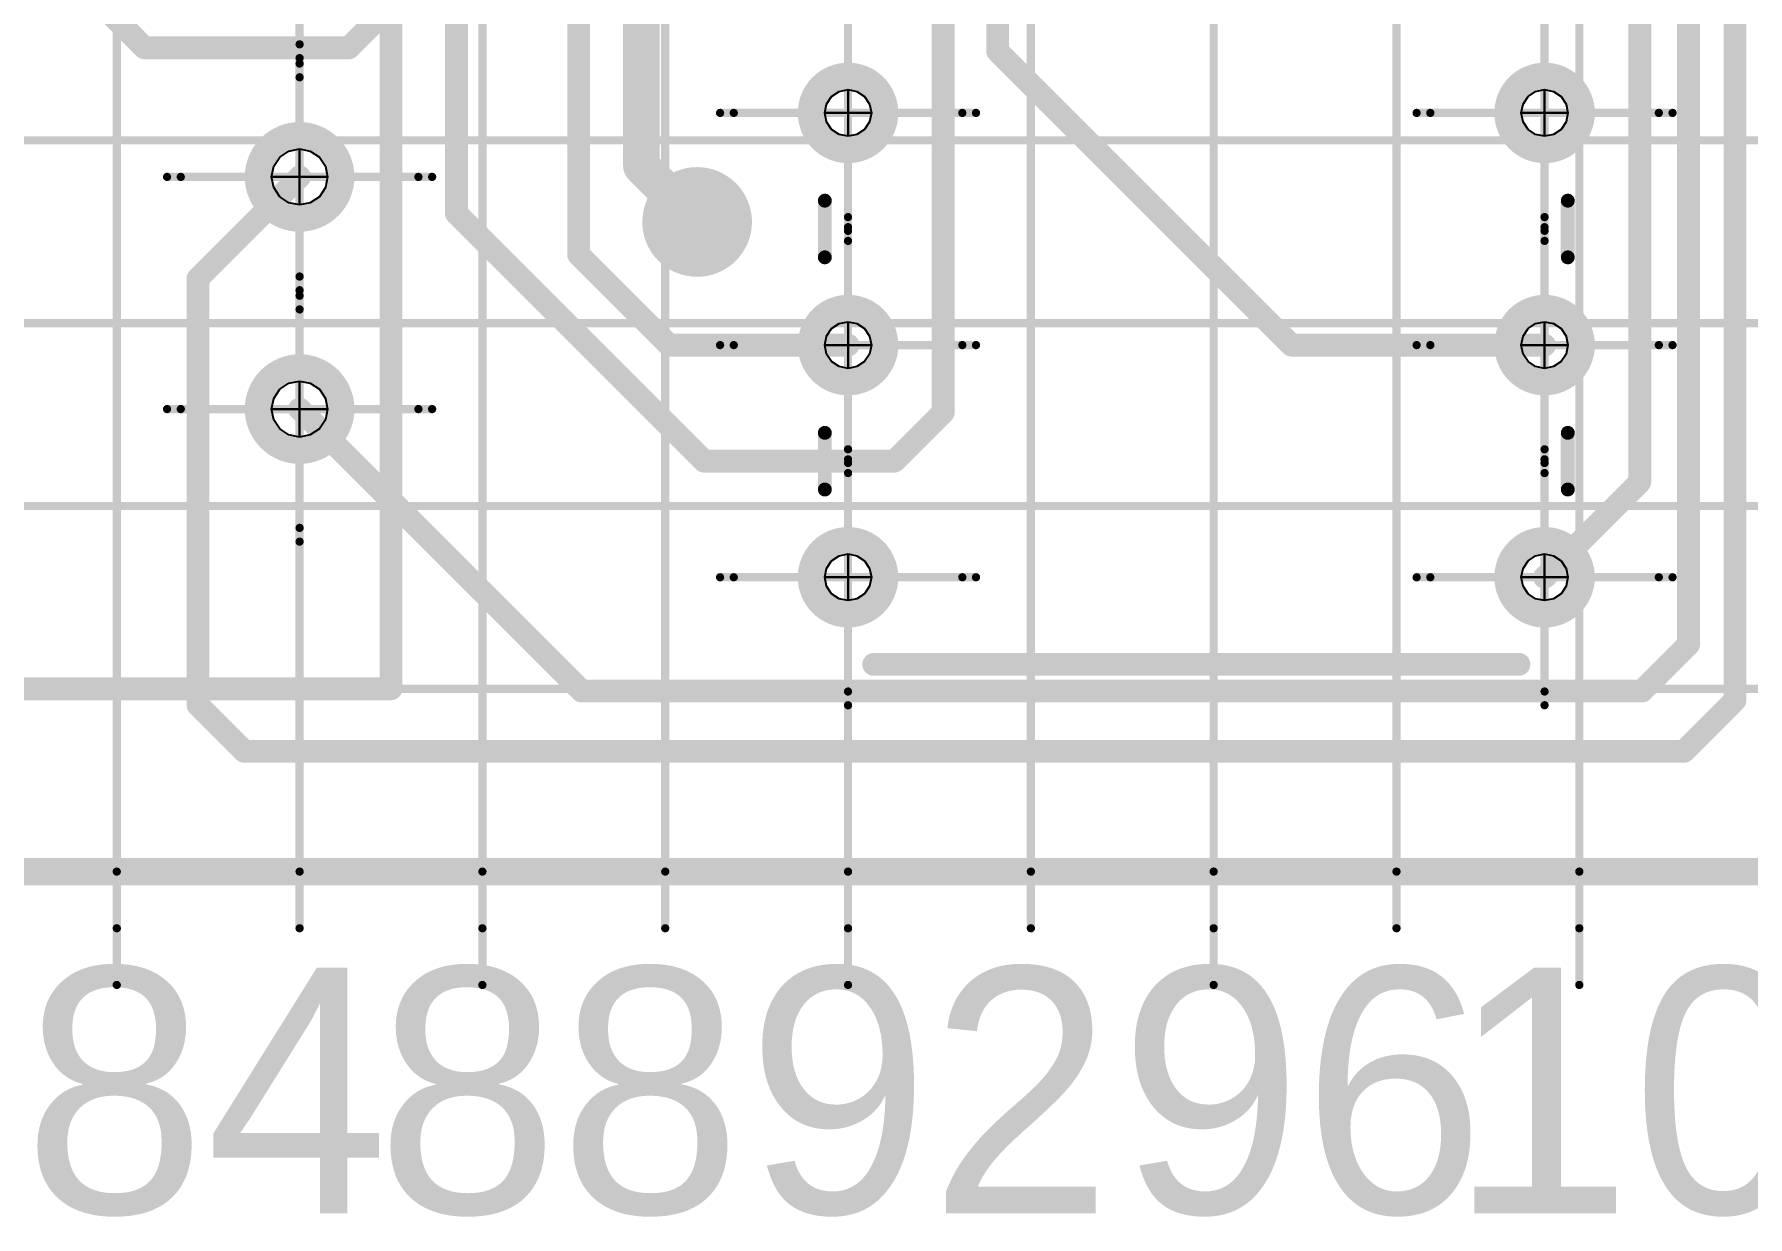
# Model space of a CAD drawing. Header units: millimetres. Extents: x 0 to 841, y 0 to 2540.
# Drawn here: x 239.19 to 276.69, y 2243.45 to 2269.32 of the extents above; entities that cross this region are included whole.
import ezdxf

# ---------------------------------------------------------------- set-up
doc = ezdxf.new("R2010")
doc.units = ezdxf.units.MM
for name, color, linetype in [('Mechanical11', 56, 'Continuous'), ('Mechanical12', 56, 'Continuous'), ('Mechanical7', 56, 'Continuous'), ('Mechanical9', 56, 'Continuous')]:
    doc.layers.add(name, color=color, linetype=linetype)

# ---------------------------------------------------------------- blocks, each defined once
blk = doc.blocks.new('BOASVIEW______T___O_______2_1_33_1_B_1')
at = {"layer": 'Mechanical12'}
for points, const_width in [([(174, 4), (174, 72)], 0.5), ([(183.492, 13.44), (183.492, 14.68)], 0.305), ([(199.748, 13.44), (199.748, 14.68)], 0.305), ([(183.492, 8.36), (183.492, 9.6)], 0.305), ([(199.748, 8.36), (199.748, 9.6)], 0.305), ([(184.562, 4.535), (198.678, 4.535)], 0.5), ([(140, 4), (174, 4)], 0.5), ([(0, 0), (320, 0)], 0.6), ([(0, 0), (320, 0)], 0.6), ([(10, 0), (320, 0)], 0.5)]:
    blk.add_lwpolyline(points, dxfattribs=dict(at, const_width=const_width))
for points, const_width in [([(184.8, 16.6, 1), (183.2, 16.6, 1)], 0.6), ([(200.04, 16.6, 1), (198.44, 16.6, 1)], 0.6), ([(183.05, 16.6, 1), (183.35, 16.6, 1)], 0.3), ([(184.65, 16.6, 1), (184.95, 16.6, 1)], 0.3), ([(198.29, 16.6, 1), (198.59, 16.6, 1)], 0.3), ([(199.89, 16.6, 1), (200.19, 16.6, 1)], 0.3), ([(172.9, 15.2, 1), (171.1, 15.2, 1)], 0.6), ([(170.95, 15.2, 1), (171.25, 15.2, 1)], 0.3), ([(172.75, 15.2, 1), (173.05, 15.2, 1)], 0.3), ([(183.416, 14.68, 1), (183.568, 14.68, 1)], 0.152), ([(199.672, 14.68, 1), (199.824, 14.68, 1)], 0.152), ([(183.416, 13.44, 1), (183.568, 13.44, 1)], 0.152), ([(199.672, 13.44, 1), (199.824, 13.44, 1)], 0.152), ([(184.8, 11.52, 1), (183.2, 11.52, 1)], 0.6), ([(200.04, 11.52, 1), (198.44, 11.52, 1)], 0.6), ([(183.05, 11.52, 1), (183.35, 11.52, 1)], 0.3), ([(184.65, 11.52, 1), (184.95, 11.52, 1)], 0.3), ([(198.29, 11.52, 1), (198.59, 11.52, 1)], 0.3), ([(199.89, 11.52, 1), (200.19, 11.52, 1)], 0.3), ([(172.9, 10.12, 1), (171.1, 10.12, 1)], 0.6), ([(170.95, 10.12, 1), (171.25, 10.12, 1)], 0.3), ([(172.75, 10.12, 1), (173.05, 10.12, 1)], 0.3), ([(183.416, 9.6, 1), (183.568, 9.6, 1)], 0.152), ([(199.672, 9.6, 1), (199.824, 9.6, 1)], 0.152), ([(183.416, 8.36, 1), (183.568, 8.36, 1)], 0.152), ([(199.672, 8.36, 1), (199.824, 8.36, 1)], 0.152), ([(184.8, 6.44, 1), (183.2, 6.44, 1)], 0.6), ([(200.04, 6.44, 1), (198.44, 6.44, 1)], 0.6), ([(183.05, 6.44, 1), (183.35, 6.44, 1)], 0.3), ([(184.65, 6.44, 1), (184.95, 6.44, 1)], 0.3), ([(198.29, 6.44, 1), (198.59, 6.44, 1)], 0.3), ([(199.89, 6.44, 1), (200.19, 6.44, 1)], 0.3), ([(184.437, 4.535, 1), (184.687, 4.535, 1)], 0.25), ([(198.553, 4.535, 1), (198.803, 4.535, 1)], 0.25), ([(173.875, 4, 1), (174.125, 4, 1)], 0.25), ([(173.875, 4, 1), (174.125, 4, 1)], 0.25)]:
    blk.add_lwpolyline(points, format="xyb", close=True, dxfattribs=dict(at, const_width=const_width))
at = {"layer": 'Mechanical7', "const_width": 0.18}
for points in [[(172, 17.38), (172, 23.18)], [(184, 13.8), (184, 19.4)], [(199.24, 13.8), (199.24, 19.4)], [(172, 12.3), (172, 18.1)], [(181.2, 16.6), (186.8, 16.6)], [(196.44, 16.6), (202.04, 16.6)], [(169.1, 15.2), (174.9, 15.2)], [(184, 8.72), (184, 14.32)], [(199.24, 8.72), (199.24, 14.32)], [(172, 7.22), (172, 13.02)], [(181.2, 11.52), (186.8, 11.52)], [(196.44, 11.52), (202.04, 11.52)], [(169.1, 10.12), (174.9, 10.12)], [(184, 3.64), (184, 9.24)], [(199.24, 3.64), (199.24, 9.24)], [(181.2, 6.44), (186.8, 6.44)], [(196.44, 6.44), (202.04, 6.44)]]:
    blk.add_lwpolyline(points, dxfattribs=at)
at = {"layer": 'Mechanical7', "const_width": 0.09}
for points in [[(171.955, 18.1, 1), (172.045, 18.1, 1)], [(171.955, 17.38, 1), (172.045, 17.38, 1)], [(181.155, 16.6, 1), (181.245, 16.6, 1)], [(186.755, 16.6, 1), (186.845, 16.6, 1)], [(196.395, 16.6, 1), (196.485, 16.6, 1)], [(201.995, 16.6, 1), (202.085, 16.6, 1)], [(169.055, 15.2, 1), (169.145, 15.2, 1)], [(174.855, 15.2, 1), (174.945, 15.2, 1)], [(183.955, 14.32, 1), (184.045, 14.32, 1)], [(199.195, 14.32, 1), (199.285, 14.32, 1)], [(183.955, 13.8, 1), (184.045, 13.8, 1)], [(199.195, 13.8, 1), (199.285, 13.8, 1)], [(171.955, 13.02, 1), (172.045, 13.02, 1)], [(171.955, 12.3, 1), (172.045, 12.3, 1)], [(181.155, 11.52, 1), (181.245, 11.52, 1)], [(186.755, 11.52, 1), (186.845, 11.52, 1)], [(196.395, 11.52, 1), (196.485, 11.52, 1)], [(201.995, 11.52, 1), (202.085, 11.52, 1)], [(169.055, 10.12, 1), (169.145, 10.12, 1)], [(174.855, 10.12, 1), (174.945, 10.12, 1)], [(183.955, 9.24, 1), (184.045, 9.24, 1)], [(199.195, 9.24, 1), (199.285, 9.24, 1)], [(183.955, 8.72, 1), (184.045, 8.72, 1)], [(199.195, 8.72, 1), (199.285, 8.72, 1)], [(171.955, 7.22, 1), (172.045, 7.22, 1)], [(181.155, 6.44, 1), (181.245, 6.44, 1)], [(186.755, 6.44, 1), (186.845, 6.44, 1)], [(196.395, 6.44, 1), (196.485, 6.44, 1)], [(201.995, 6.44, 1), (202.085, 6.44, 1)], [(183.955, 3.64, 1), (184.045, 3.64, 1)], [(199.195, 3.64, 1), (199.285, 3.64, 1)]]:
    blk.add_lwpolyline(points, format="xyb", close=True, dxfattribs=at)
blk = doc.blocks.new('BOASVIEW______T___L_____2_1_1_1_B_4')
at = {"layer": 'Mechanical11'}
for p, q in [((183.529, 16.795), (183.64, 16.96)), ((183.64, 16.96), (183.805, 17.071)), ((183.805, 17.071), (184, 17.11)), ((184, 17.11), (184, 16.6)), ((198.769, 16.795), (198.88, 16.96)), ((198.88, 16.96), (199.045, 17.071)), ((199.045, 17.071), (199.24, 17.11)), ((199.24, 17.11), (199.24, 16.6)), ((183.49, 16.6), (183.529, 16.795)), ((184, 16.6), (183.49, 16.6)), ((184, 16.6), (184.51, 16.6)), ((184, 16.09), (184, 16.6)), ((184.51, 16.6), (184.471, 16.405)), ((198.73, 16.6), (198.769, 16.795)), ((199.24, 16.6), (198.73, 16.6)), ((199.24, 16.6), (199.75, 16.6)), ((199.24, 16.09), (199.24, 16.6)), ((199.75, 16.6), (199.711, 16.405)), ((184.195, 16.129), (184, 16.09)), ((184.36, 16.24), (184.195, 16.129)), ((184.471, 16.405), (184.36, 16.24)), ((199.435, 16.129), (199.24, 16.09)), ((199.6, 16.24), (199.435, 16.129)), ((199.711, 16.405), (199.6, 16.24)), ((172, 15.2), (172, 15.812)), ((172, 15.812), (172.234, 15.765)), ((172.234, 15.765), (172.433, 15.633)), ((172.433, 15.633), (172.565, 15.434)), ((172.565, 15.434), (172.612, 15.2)), ((172, 15.2), (172.612, 15.2)), ((172, 14.588), (172, 15.2)), ((172.612, 15.2), (172, 15.2)), ((172.612, 15.2), (172.565, 14.966)), ((172.234, 14.635), (172, 14.588)), ((172.433, 14.767), (172.234, 14.635)), ((172.565, 14.966), (172.433, 14.767)), ((183.805, 11.991), (184, 12.03)), ((184, 12.03), (184, 11.52)), ((199.045, 11.991), (199.24, 12.03)), ((199.24, 12.03), (199.24, 11.52)), ((183.49, 11.52), (183.529, 11.715)), ((183.529, 11.715), (183.64, 11.88)), ((183.64, 11.88), (183.805, 11.991)), ((198.73, 11.52), (198.769, 11.715)), ((198.769, 11.715), (198.88, 11.88)), ((198.88, 11.88), (199.045, 11.991)), ((184, 11.52), (183.49, 11.52)), ((184, 11.52), (184.51, 11.52)), ((184, 11.01), (184, 11.52)), ((184.471, 11.325), (184.36, 11.16)), ((184.51, 11.52), (184.471, 11.325)), ((199.24, 11.52), (198.73, 11.52)), ((199.24, 11.52), (199.75, 11.52)), ((199.24, 11.01), (199.24, 11.52)), ((199.711, 11.325), (199.6, 11.16)), ((199.75, 11.52), (199.711, 11.325)), ((184.195, 11.049), (184, 11.01)), ((184.36, 11.16), (184.195, 11.049)), ((199.435, 11.049), (199.24, 11.01)), ((199.6, 11.16), (199.435, 11.049)), ((172, 10.12), (172, 10.732)), ((172, 10.732), (172.234, 10.685)), ((172.234, 10.685), (172.433, 10.553)), ((172.433, 10.553), (172.565, 10.354)), ((172.565, 10.354), (172.612, 10.12)), ((172, 10.12), (172.612, 10.12)), ((172, 9.508), (172, 10.12)), ((172.612, 10.12), (172, 10.12)), ((172.565, 9.886), (172.433, 9.687)), ((172.612, 10.12), (172.565, 9.886)), ((172.234, 9.555), (172, 9.508)), ((172.433, 9.687), (172.234, 9.555)), ((183.529, 6.635), (183.64, 6.8)), ((183.64, 6.8), (183.805, 6.911)), ((183.805, 6.911), (184, 6.95)), ((184, 6.95), (184, 6.44)), ((198.769, 6.635), (198.88, 6.8)), ((198.88, 6.8), (199.045, 6.911)), ((199.045, 6.911), (199.24, 6.95)), ((199.24, 6.95), (199.24, 6.44)), ((183.49, 6.44), (183.529, 6.635)), ((184, 6.44), (183.49, 6.44)), ((184, 6.44), (184.51, 6.44)), ((184, 5.93), (184, 6.44)), ((184.51, 6.44), (184.471, 6.245)), ((198.73, 6.44), (198.769, 6.635)), ((199.24, 6.44), (198.73, 6.44)), ((199.24, 6.44), (199.75, 6.44)), ((199.24, 5.93), (199.24, 6.44)), ((199.75, 6.44), (199.711, 6.245)), ((184.36, 6.08), (184.195, 5.969)), ((184.471, 6.245), (184.36, 6.08)), ((199.6, 6.08), (199.435, 5.969)), ((199.711, 6.245), (199.6, 6.08)), ((184.195, 5.969), (184, 5.93)), ((199.435, 5.969), (199.24, 5.93))]:
    blk.add_line(p, q, dxfattribs=at)
for points, const_width in [([(181.048, 14.214, 1), (180.348, 14.214, 1)], 0.7), ([(180.173, 14.214, 1), (180.523, 14.214, 1)], 0.35), ([(180.873, 14.214, 1), (181.223, 14.214, 1)], 0.35)]:
    blk.add_lwpolyline(points, format="xyb", close=True, dxfattribs=dict(at, const_width=const_width))
at = {"layer": 'Mechanical12'}
for p, q in [((184, 16.6), (184, 17.11)), ((184, 17.11), (184.195, 17.071)), ((184.195, 17.071), (184.36, 16.96)), ((184.36, 16.96), (184.471, 16.795)), ((199.24, 16.6), (199.24, 17.11)), ((199.24, 17.11), (199.435, 17.071)), ((199.435, 17.071), (199.6, 16.96)), ((199.6, 16.96), (199.711, 16.795)), ((183.49, 16.6), (184, 16.6)), ((183.529, 16.405), (183.49, 16.6)), ((184, 16.6), (184, 16.09)), ((184.51, 16.6), (184, 16.6)), ((184.471, 16.795), (184.51, 16.6)), ((198.73, 16.6), (199.24, 16.6)), ((198.769, 16.405), (198.73, 16.6)), ((199.24, 16.6), (199.24, 16.09)), ((199.75, 16.6), (199.24, 16.6)), ((199.711, 16.795), (199.75, 16.6)), ((183.64, 16.24), (183.529, 16.405)), ((183.805, 16.129), (183.64, 16.24)), ((184, 16.09), (183.805, 16.129)), ((198.88, 16.24), (198.769, 16.405)), ((199.045, 16.129), (198.88, 16.24)), ((199.24, 16.09), (199.045, 16.129)), ((171.567, 15.633), (171.766, 15.765)), ((171.766, 15.765), (172, 15.812)), ((172, 15.812), (172, 15.2)), ((171.388, 15.2), (171.435, 15.434)), ((171.435, 15.434), (171.567, 15.633)), ((171.388, 15.2), (172, 15.2)), ((171.435, 14.966), (171.388, 15.2)), ((172, 15.2), (171.388, 15.2)), ((172, 15.2), (172, 14.588)), ((171.567, 14.767), (171.435, 14.966)), ((171.766, 14.635), (171.567, 14.767)), ((172, 14.588), (171.766, 14.635)), ((184, 11.52), (184, 12.03)), ((184, 12.03), (184.195, 11.991)), ((199.24, 11.52), (199.24, 12.03)), ((199.24, 12.03), (199.435, 11.991)), ((184.195, 11.991), (184.36, 11.88)), ((184.36, 11.88), (184.471, 11.715)), ((184.471, 11.715), (184.51, 11.52)), ((199.435, 11.991), (199.6, 11.88)), ((199.6, 11.88), (199.711, 11.715)), ((199.711, 11.715), (199.75, 11.52)), ((183.49, 11.52), (184, 11.52)), ((183.529, 11.325), (183.49, 11.52)), ((183.64, 11.16), (183.529, 11.325)), ((184, 11.52), (184, 11.01)), ((184.51, 11.52), (184, 11.52)), ((198.73, 11.52), (199.24, 11.52)), ((198.769, 11.325), (198.73, 11.52)), ((198.88, 11.16), (198.769, 11.325)), ((199.24, 11.52), (199.24, 11.01)), ((199.75, 11.52), (199.24, 11.52)), ((183.805, 11.049), (183.64, 11.16)), ((184, 11.01), (183.805, 11.049)), ((199.045, 11.049), (198.88, 11.16)), ((199.24, 11.01), (199.045, 11.049)), ((171.435, 10.354), (171.567, 10.553)), ((171.567, 10.553), (171.766, 10.685)), ((171.766, 10.685), (172, 10.732)), ((172, 10.732), (172, 10.12)), ((171.388, 10.12), (171.435, 10.354)), ((171.388, 10.12), (172, 10.12)), ((171.435, 9.886), (171.388, 10.12)), ((172, 10.12), (171.388, 10.12)), ((171.567, 9.687), (171.435, 9.886)), ((172, 10.12), (172, 9.508)), ((171.766, 9.555), (171.567, 9.687)), ((172, 9.508), (171.766, 9.555)), ((184, 6.44), (184, 6.95)), ((184, 6.95), (184.195, 6.911)), ((184.195, 6.911), (184.36, 6.8)), ((184.36, 6.8), (184.471, 6.635)), ((199.24, 6.44), (199.24, 6.95)), ((199.24, 6.95), (199.435, 6.911)), ((199.435, 6.911), (199.6, 6.8)), ((199.6, 6.8), (199.711, 6.635)), ((183.49, 6.44), (184, 6.44)), ((183.529, 6.245), (183.49, 6.44)), ((184, 6.44), (184, 5.93)), ((184.51, 6.44), (184, 6.44)), ((184.471, 6.635), (184.51, 6.44)), ((198.73, 6.44), (199.24, 6.44)), ((198.769, 6.245), (198.73, 6.44)), ((199.24, 6.44), (199.24, 5.93)), ((199.75, 6.44), (199.24, 6.44)), ((199.711, 6.635), (199.75, 6.44)), ((183.64, 6.08), (183.529, 6.245)), ((183.805, 5.969), (183.64, 6.08)), ((198.88, 6.08), (198.769, 6.245)), ((199.045, 5.969), (198.88, 6.08)), ((184, 5.93), (183.805, 5.969)), ((199.24, 5.93), (199.045, 5.969))]:
    blk.add_line(p, q, dxfattribs=at)
for points, const_width in [([(202.39, 4.968), (202.39, 59.45)], 0.5), ([(201.323, 8.523), (201.323, 50.357)], 0.5), ([(203.406, 3.749), (203.406, 49.43)], 0.5), ([(179.479, 15.433), (179.479, 43.881)], 0.8), ([(178.107, 13.497), (178.107, 41.9)], 0.5), ([(187.274, 17.95), (187.274, 32.682)], 0.5), ([(186.083, 10.048), (186.083, 29.757)], 0.5), ([(175.432, 14.4), (175.432, 21.928)], 0.5), ([(167.439, 19.192), (168.608, 18.024)], 0.5), ([(173.078, 18.024), (174.246, 19.192)], 0.5), ([(168.608, 18.024), (173.078, 18.024)], 0.5), ([(187.274, 17.95), (193.704, 11.52)], 0.5), ([(179.479, 15.433), (180.698, 14.214)], 0.8), ([(169.776, 12.976), (172, 15.2)], 0.5), ([(175.432, 14.4), (180.85, 8.981)], 0.5), ([(178.107, 13.497), (180.084, 11.52)], 0.5), ([(169.776, 3.647), (169.776, 12.976)], 0.5), ([(180.084, 11.52), (184, 11.52)], 0.5), ([(193.704, 11.52), (199.24, 11.52)], 0.5), ([(172, 10.12), (178.168, 3.952)], 0.5), ([(185.016, 8.981), (186.083, 10.048)], 0.5), ([(180.85, 8.981), (185.016, 8.981)], 0.5), ([(199.24, 6.44), (201.323, 8.523)], 0.5), ([(201.374, 3.952), (202.39, 4.968)], 0.5), ([(178.168, 3.952), (201.374, 3.952)], 0.5), ([(169.776, 3.647), (170.792, 2.631)], 0.5), ([(202.288, 2.631), (203.406, 3.749)], 0.5), ([(170.792, 2.631), (202.288, 2.631)], 0.5), ([(0, 0), (320, 0)], 0.6), ([(0, 0), (320, 0)], 0.6)]:
    blk.add_lwpolyline(points, dxfattribs=dict(at, const_width=const_width))
for points, const_width in [([(168.483, 18.024, 1), (168.733, 18.024, 1)], 0.25), ([(168.483, 18.024, 1), (168.733, 18.024, 1)], 0.25), ([(172.953, 18.024, 1), (173.203, 18.024, 1)], 0.25), ([(172.953, 18.024, 1), (173.203, 18.024, 1)], 0.25), ([(187.149, 17.95, 1), (187.399, 17.95, 1)], 0.25), ([(187.149, 17.95, 1), (187.399, 17.95, 1)], 0.25), ([(184.8, 16.6, 1), (183.2, 16.6, 1)], 0.6), ([(200.04, 16.6, 1), (198.44, 16.6, 1)], 0.6), ([(183.05, 16.6, 1), (183.35, 16.6, 1)], 0.3), ([(184.65, 16.6, 1), (184.95, 16.6, 1)], 0.3), ([(198.29, 16.6, 1), (198.59, 16.6, 1)], 0.3), ([(199.89, 16.6, 1), (200.19, 16.6, 1)], 0.3), ([(172.9, 15.2, 1), (171.1, 15.2, 1)], 0.6), ([(179.279, 15.433, 1), (179.679, 15.433, 1)], 0.4), ([(179.279, 15.433, 1), (179.679, 15.433, 1)], 0.4), ([(170.95, 15.2, 1), (171.25, 15.2, 1)], 0.3), ([(171.875, 15.2, 1), (172.125, 15.2, 1)], 0.25), ([(172.75, 15.2, 1), (173.05, 15.2, 1)], 0.3), ([(181.648, 14.214, 1), (179.748, 14.214, 1)], 0.5), ([(175.307, 14.4, 1), (175.557, 14.4, 1)], 0.25), ([(175.307, 14.4, 1), (175.557, 14.4, 1)], 0.25), ([(179.623, 14.214, 1), (179.873, 14.214, 1)], 0.25), ([(180.498, 14.214, 1), (180.898, 14.214, 1)], 0.4), ([(181.523, 14.214, 1), (181.773, 14.214, 1)], 0.25), ([(177.982, 13.497, 1), (178.232, 13.497, 1)], 0.25), ([(177.982, 13.497, 1), (178.232, 13.497, 1)], 0.25), ([(169.651, 12.976, 1), (169.901, 12.976, 1)], 0.25), ([(169.651, 12.976, 1), (169.901, 12.976, 1)], 0.25), ([(184.8, 11.52, 1), (183.2, 11.52, 1)], 0.6), ([(200.04, 11.52, 1), (198.44, 11.52, 1)], 0.6), ([(179.959, 11.52, 1), (180.209, 11.52, 1)], 0.25), ([(179.959, 11.52, 1), (180.209, 11.52, 1)], 0.25), ([(183.05, 11.52, 1), (183.35, 11.52, 1)], 0.3), ([(183.875, 11.52, 1), (184.125, 11.52, 1)], 0.25), ([(184.65, 11.52, 1), (184.95, 11.52, 1)], 0.3), ([(193.579, 11.52, 1), (193.829, 11.52, 1)], 0.25), ([(193.579, 11.52, 1), (193.829, 11.52, 1)], 0.25), ([(198.29, 11.52, 1), (198.59, 11.52, 1)], 0.3), ([(199.115, 11.52, 1), (199.365, 11.52, 1)], 0.25), ([(199.89, 11.52, 1), (200.19, 11.52, 1)], 0.3), ([(172.9, 10.12, 1), (171.1, 10.12, 1)], 0.6), ([(170.95, 10.12, 1), (171.25, 10.12, 1)], 0.3), ([(171.875, 10.12, 1), (172.125, 10.12, 1)], 0.25), ([(172.75, 10.12, 1), (173.05, 10.12, 1)], 0.3), ([(185.958, 10.048, 1), (186.208, 10.048, 1)], 0.25), ([(185.958, 10.048, 1), (186.208, 10.048, 1)], 0.25), ([(180.725, 8.981, 1), (180.975, 8.981, 1)], 0.25), ([(180.725, 8.981, 1), (180.975, 8.981, 1)], 0.25), ([(184.891, 8.981, 1), (185.141, 8.981, 1)], 0.25), ([(184.891, 8.981, 1), (185.141, 8.981, 1)], 0.25), ([(201.198, 8.523, 1), (201.448, 8.523, 1)], 0.25), ([(201.198, 8.523, 1), (201.448, 8.523, 1)], 0.25), ([(184.8, 6.44, 1), (183.2, 6.44, 1)], 0.6), ([(200.04, 6.44, 1), (198.44, 6.44, 1)], 0.6), ([(183.05, 6.44, 1), (183.35, 6.44, 1)], 0.3), ([(184.65, 6.44, 1), (184.95, 6.44, 1)], 0.3), ([(198.29, 6.44, 1), (198.59, 6.44, 1)], 0.3), ([(199.115, 6.44, 1), (199.365, 6.44, 1)], 0.25), ([(199.89, 6.44, 1), (200.19, 6.44, 1)], 0.3), ([(202.265, 4.968, 1), (202.515, 4.968, 1)], 0.25), ([(202.265, 4.968, 1), (202.515, 4.968, 1)], 0.25), ([(178.043, 3.952, 1), (178.293, 3.952, 1)], 0.25), ([(178.043, 3.952, 1), (178.293, 3.952, 1)], 0.25), ([(201.249, 3.952, 1), (201.499, 3.952, 1)], 0.25), ([(201.249, 3.952, 1), (201.499, 3.952, 1)], 0.25), ([(169.651, 3.647, 1), (169.901, 3.647, 1)], 0.25), ([(169.651, 3.647, 1), (169.901, 3.647, 1)], 0.25), ([(203.281, 3.749, 1), (203.531, 3.749, 1)], 0.25), ([(203.281, 3.749, 1), (203.531, 3.749, 1)], 0.25), ([(170.667, 2.631, 1), (170.917, 2.631, 1)], 0.25), ([(170.667, 2.631, 1), (170.917, 2.631, 1)], 0.25), ([(202.163, 2.631, 1), (202.413, 2.631, 1)], 0.25), ([(202.163, 2.631, 1), (202.413, 2.631, 1)], 0.25)]:
    blk.add_lwpolyline(points, format="xyb", close=True, dxfattribs=dict(at, const_width=const_width))
at = {"layer": 'Mechanical7', "const_width": 0.18}
for points in [[(172, 17.68), (172, 22.88)], [(184, 14.1), (184, 19.1)], [(199.24, 14.1), (199.24, 19.1)], [(172, 12.6), (172, 17.8)], [(181.5, 16.6), (186.5, 16.6)], [(196.74, 16.6), (201.74, 16.6)], [(169.4, 15.2), (174.6, 15.2)], [(184, 9.02), (184, 14.02)], [(199.24, 9.02), (199.24, 14.02)], [(172, 7.52), (172, 12.72)], [(181.5, 11.52), (186.5, 11.52)], [(196.74, 11.52), (201.74, 11.52)], [(169.4, 10.12), (174.6, 10.12)], [(184, 3.94), (184, 8.94)], [(199.24, 3.94), (199.24, 8.94)], [(181.5, 6.44), (186.5, 6.44)], [(196.74, 6.44), (201.74, 6.44)]]:
    blk.add_lwpolyline(points, dxfattribs=at)
at = {"layer": 'Mechanical7', "const_width": 0.09}
for points in [[(171.955, 17.8, 1), (172.045, 17.8, 1)], [(171.955, 17.68, 1), (172.045, 17.68, 1)], [(181.455, 16.6, 1), (181.545, 16.6, 1)], [(186.455, 16.6, 1), (186.545, 16.6, 1)], [(196.695, 16.6, 1), (196.785, 16.6, 1)], [(201.695, 16.6, 1), (201.785, 16.6, 1)], [(169.355, 15.2, 1), (169.445, 15.2, 1)], [(174.555, 15.2, 1), (174.645, 15.2, 1)], [(183.955, 14.1, 1), (184.045, 14.1, 1)], [(183.955, 14.02, 1), (184.045, 14.02, 1)], [(199.195, 14.1, 1), (199.285, 14.1, 1)], [(199.195, 14.02, 1), (199.285, 14.02, 1)], [(171.955, 12.72, 1), (172.045, 12.72, 1)], [(171.955, 12.6, 1), (172.045, 12.6, 1)], [(181.455, 11.52, 1), (181.545, 11.52, 1)], [(186.455, 11.52, 1), (186.545, 11.52, 1)], [(196.695, 11.52, 1), (196.785, 11.52, 1)], [(201.695, 11.52, 1), (201.785, 11.52, 1)], [(169.355, 10.12, 1), (169.445, 10.12, 1)], [(174.555, 10.12, 1), (174.645, 10.12, 1)], [(183.955, 9.02, 1), (184.045, 9.02, 1)], [(183.955, 8.94, 1), (184.045, 8.94, 1)], [(199.195, 9.02, 1), (199.285, 9.02, 1)], [(199.195, 8.94, 1), (199.285, 8.94, 1)], [(171.955, 7.52, 1), (172.045, 7.52, 1)], [(181.455, 6.44, 1), (181.545, 6.44, 1)], [(186.455, 6.44, 1), (186.545, 6.44, 1)], [(196.695, 6.44, 1), (196.785, 6.44, 1)], [(201.695, 6.44, 1), (201.785, 6.44, 1)], [(183.955, 3.94, 1), (184.045, 3.94, 1)], [(199.195, 3.94, 1), (199.285, 3.94, 1)]]:
    blk.add_lwpolyline(points, format="xyb", close=True, dxfattribs=at)
at = {"layer": 'Mechanical9', "const_width": 0.18}
for points in [[(168, 0), (168, 210)], [(172, 0), (172, 210)], [(176, 0), (176, 210)], [(180, 0), (180, 210)], [(184, 0), (184, 210)], [(188, 0), (188, 210)], [(192, 0), (192, 210)], [(196, 0), (196, 210)], [(200, 0), (200, 210)], [(0, 16), (320, 16)], [(0, 12), (320, 12)], [(0, 8), (320, 8)], [(0, 4), (320, 4)], [(0, 0), (320, 0)], [(168, -1.24), (168, 0)], [(168, -2.48), (168, 0)], [(172, -1.24), (172, 0)], [(176, -1.24), (176, 0)], [(176, -2.48), (176, 0)], [(180, -1.24), (180, 0)], [(184, -1.24), (184, 0)], [(184, -2.48), (184, 0)], [(188, -1.24), (188, 0)], [(192, -1.24), (192, 0)], [(192, -2.48), (192, 0)], [(196, -1.24), (196, 0)], [(200, -1.24), (200, 0)], [(200, -2.48), (200, 0)]]:
    blk.add_lwpolyline(points, dxfattribs=at)
at = {"layer": 'Mechanical9', "const_width": 0.09}
for points in [[(167.955, 0, 1), (168.045, 0, 1)], [(167.955, 0, 1), (168.045, 0, 1)], [(167.955, 0, 1), (168.045, 0, 1)], [(171.955, 0, 1), (172.045, 0, 1)], [(171.955, 0, 1), (172.045, 0, 1)], [(175.955, 0, 1), (176.045, 0, 1)], [(175.955, 0, 1), (176.045, 0, 1)], [(175.955, 0, 1), (176.045, 0, 1)], [(179.955, 0, 1), (180.045, 0, 1)], [(179.955, 0, 1), (180.045, 0, 1)], [(183.955, 0, 1), (184.045, 0, 1)], [(183.955, 0, 1), (184.045, 0, 1)], [(183.955, 0, 1), (184.045, 0, 1)], [(187.955, 0, 1), (188.045, 0, 1)], [(187.955, 0, 1), (188.045, 0, 1)], [(191.955, 0, 1), (192.045, 0, 1)], [(191.955, 0, 1), (192.045, 0, 1)], [(191.955, 0, 1), (192.045, 0, 1)], [(195.955, 0, 1), (196.045, 0, 1)], [(195.955, 0, 1), (196.045, 0, 1)], [(199.955, 0, 1), (200.045, 0, 1)], [(199.955, 0, 1), (200.045, 0, 1)], [(199.955, 0, 1), (200.045, 0, 1)], [(167.955, -1.24, 1), (168.045, -1.24, 1)], [(171.955, -1.24, 1), (172.045, -1.24, 1)], [(175.955, -1.24, 1), (176.045, -1.24, 1)], [(179.955, -1.24, 1), (180.045, -1.24, 1)], [(183.955, -1.24, 1), (184.045, -1.24, 1)], [(187.955, -1.24, 1), (188.045, -1.24, 1)], [(191.955, -1.24, 1), (192.045, -1.24, 1)], [(195.955, -1.24, 1), (196.045, -1.24, 1)], [(199.955, -1.24, 1), (200.045, -1.24, 1)], [(167.955, -2.48, 1), (168.045, -2.48, 1)], [(175.955, -2.48, 1), (176.045, -2.48, 1)], [(183.955, -2.48, 1), (184.045, -2.48, 1)], [(191.955, -2.48, 1), (192.045, -2.48, 1)], [(199.955, -2.48, 1), (200.045, -2.48, 1)]]:
    blk.add_lwpolyline(points, format="xyb", close=True, dxfattribs=at)
at = {"layer": 'Mechanical7'}
for s, p in [('84', (165.952, -7.475)), ('88', (173.676, -7.475)), ('92', (181.786, -7.475)), ('96', (189.938, -7.475)), ('100', (197.154, -7.475))]:
    blk.add_text(s, height=5.3763, dxfattribs=at).set_placement(p)

msp = doc.modelspace()

# ---------------------------------------------------------------- block references
for name in ['BOASVIEW______T___L_____2_1_1_1_B_4', 'BOASVIEW______T___O_______2_1_33_1_B_1']:
    msp.add_blockref(name, (73, 2251))

doc.saveas('drawing.dxf')
